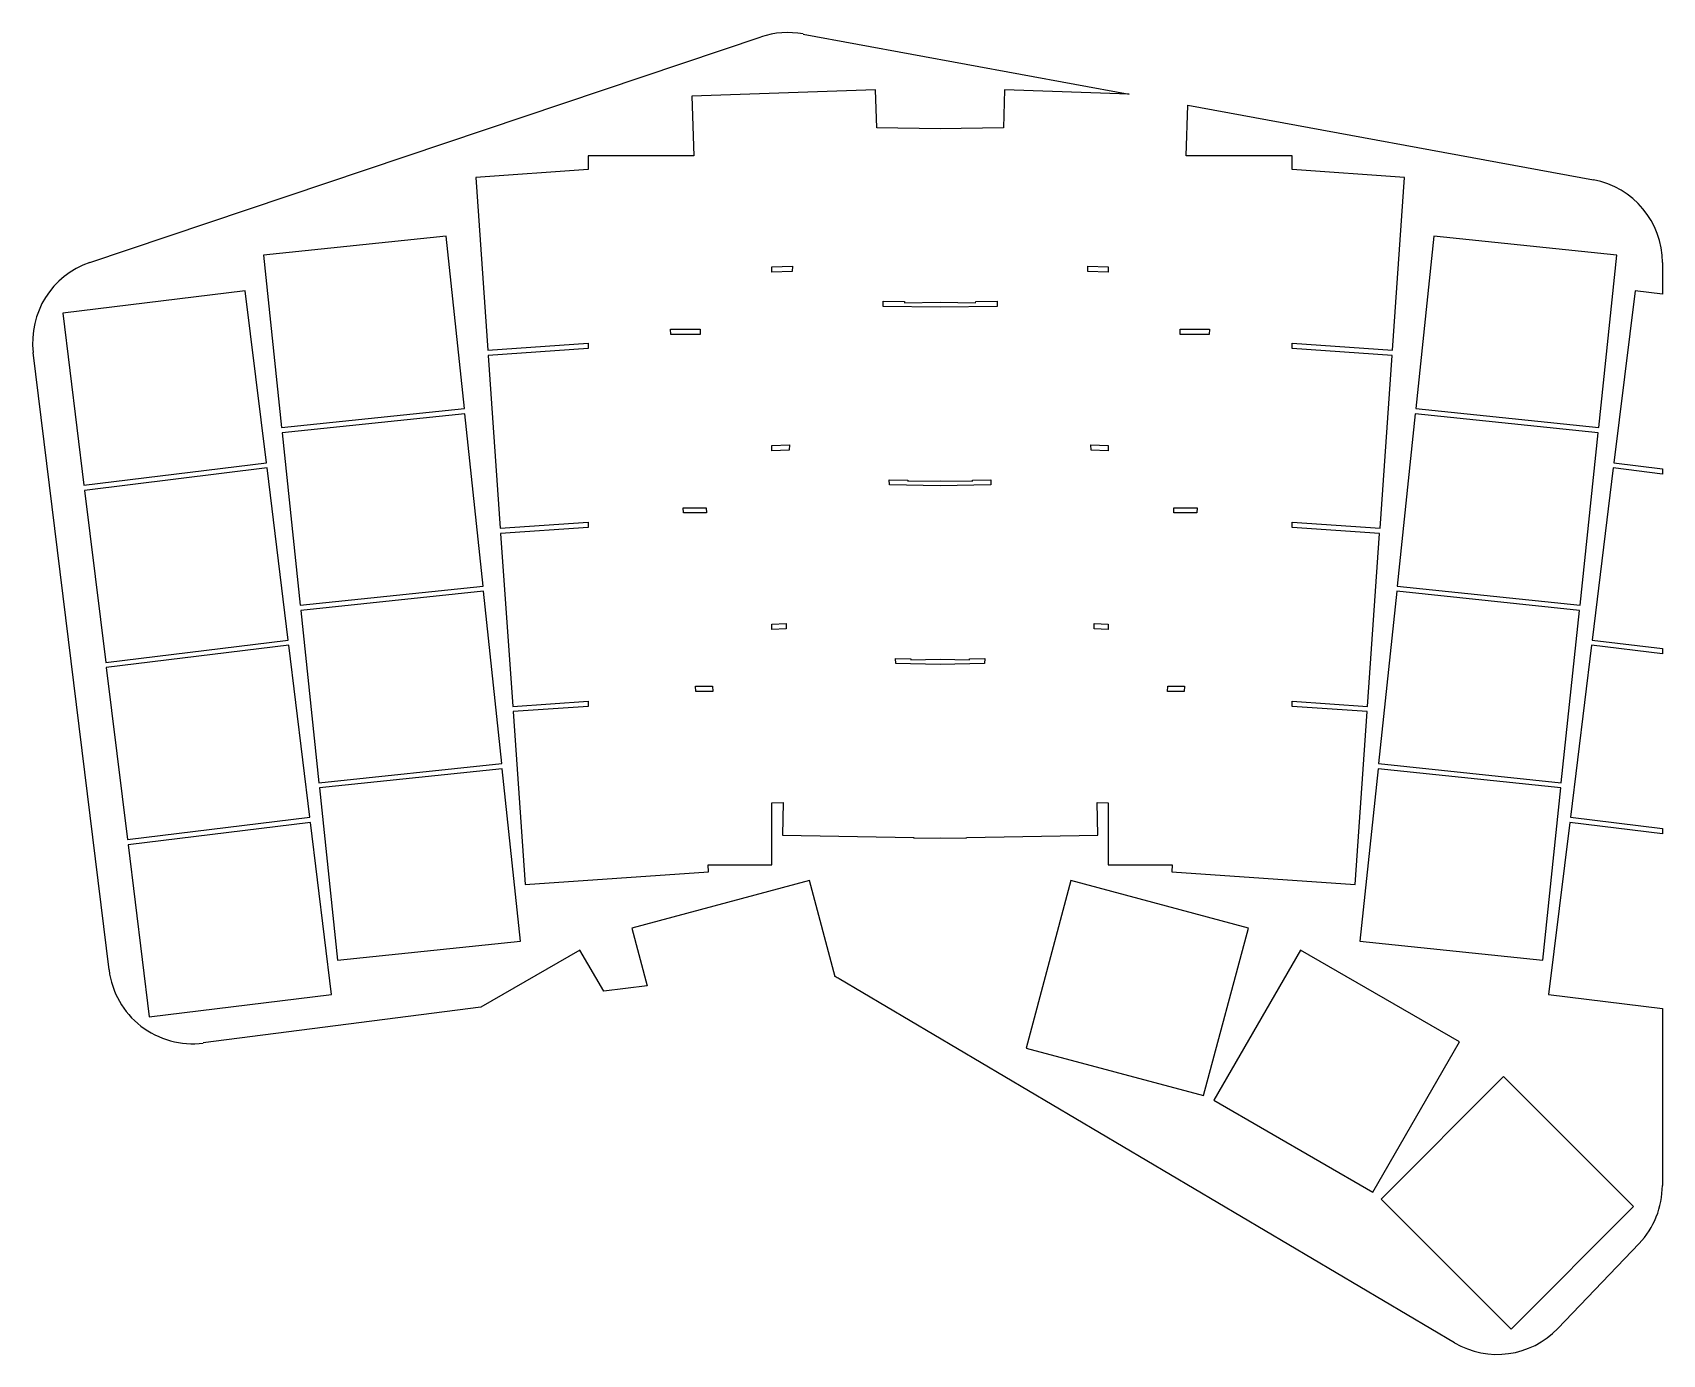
# Model space of a CAD drawing. Header units: millimetres. Extents: x 122 to 277, y -205 to -80.
import ezdxf

# ---------------------------------------------------------------- set-up
doc = ezdxf.new("R2010")
doc.units = ezdxf.units.MM

msp = doc.modelspace()

# ---------------------------------------------------------------- linework, layer by layer
for p, q in [((127.71, -101.48), (191.61, -79.99)), ((195.61, -79.71), (226.65, -85.44)), ((202.52, -85.02), (185.03, -85.63)), ((202.65, -88.63), (202.52, -85.02)), ((214.8, -85.02), (214.68, -88.63)), ((226.65, -85.44), (214.8, -85.02)), ((185.03, -85.63), (185.23, -91.31)), ((232.09, -91.31), (232.26, -86.47)), ((232.26, -86.47), (270.88, -93.6)), ((208.66, -88.73), (202.65, -88.63)), ((214.68, -88.63), (208.66, -88.73)), ((185.23, -91.31), (175.15, -91.31)), ((175.15, -91.31), (175.15, -92.61)), ((242.17, -91.31), (232.09, -91.31)), ((242.17, -92.61), (242.17, -91.31)), ((175.15, -92.61), (164.45, -93.36)), ((252.88, -93.36), (242.17, -92.61)), ((164.45, -93.36), (165.6, -109.82)), ((251.72, -109.82), (252.88, -93.36)), ((161.65, -98.95), (144.24, -100.78)), ((163.37, -115.36), (161.65, -98.95)), ((255.68, -98.95), (253.95, -115.36)), ((273.08, -100.78), (255.68, -98.95)), ((144.24, -100.78), (145.97, -117.19)), ((271.36, -117.19), (273.08, -100.78)), ((192.65, -101.88), (194.6, -101.81)), ((192.65, -102.38), (192.65, -101.88)), ((194.59, -102.31), (192.65, -102.38)), ((194.6, -101.81), (194.59, -102.31)), ((222.73, -102.31), (222.72, -101.81)), ((222.72, -101.81), (224.67, -101.88)), ((224.67, -102.38), (222.73, -102.31)), ((224.67, -101.88), (224.67, -102.38)), ((277.42, -101.47), (277.42, -104.48)), ((142.51, -104.16), (125.14, -106.29)), ((144.52, -120.54), (142.51, -104.16)), ((203.24, -105.64), (203.23, -105.14)), ((203.23, -105.14), (205.28, -105.17)), ((205.28, -105.17), (205.28, -105.29)), ((205.28, -105.29), (208.66, -105.23)), ((208.66, -105.23), (212.04, -105.29)), ((212.04, -105.29), (212.05, -105.17)), ((212.05, -105.17), (214.1, -105.14)), ((214.1, -105.14), (214.08, -105.64)), ((274.82, -104.16), (272.81, -120.54)), ((277.42, -104.48), (274.82, -104.16)), ((125.14, -106.29), (127.15, -122.67)), ((208.66, -105.73), (203.24, -105.64)), ((214.08, -105.64), (208.66, -105.73)), ((183.04, -108.31), (183, -107.81)), ((183, -107.81), (185.81, -107.81)), ((185.83, -108.31), (183.04, -108.31)), ((185.81, -107.81), (185.83, -108.31)), ((231.5, -108.31), (231.52, -107.81)), ((234.29, -108.31), (231.5, -108.31)), ((231.52, -107.81), (234.32, -107.81)), ((234.32, -107.81), (234.29, -108.31)), ((129.54, -168.82), (122.32, -110.04)), ((165.6, -109.82), (175.15, -109.15)), ((175.15, -109.65), (165.64, -110.32)), ((175.15, -109.15), (175.15, -109.65)), ((242.17, -109.65), (242.17, -109.15)), ((242.17, -109.15), (251.72, -109.82)), ((251.69, -110.32), (242.17, -109.65)), ((165.64, -110.32), (166.79, -126.77)), ((250.54, -126.77), (251.69, -110.32)), ((145.97, -117.19), (163.37, -115.36)), ((163.42, -115.86), (146.02, -117.69)), ((165.15, -132.27), (163.42, -115.86)), ((253.9, -115.86), (252.18, -132.27)), ((271.31, -117.69), (253.9, -115.86)), ((253.95, -115.36), (271.36, -117.19)), ((146.02, -117.69), (147.74, -134.1)), ((269.58, -134.1), (271.31, -117.69)), ((192.65, -118.89), (194.31, -118.83)), ((192.65, -119.39), (192.65, -118.89)), ((194.3, -119.33), (192.65, -119.39)), ((194.31, -118.83), (194.3, -119.33)), ((223.03, -119.33), (223.02, -118.83)), ((223.02, -118.83), (224.67, -118.89)), ((224.67, -119.39), (223.03, -119.33)), ((224.67, -118.89), (224.67, -119.39)), ((127.15, -122.67), (144.52, -120.54)), ((272.81, -120.54), (277.42, -121.1)), ((144.58, -121.03), (127.21, -123.17)), ((146.59, -137.41), (144.58, -121.03)), ((203.84, -122.65), (203.82, -122.15)), ((203.82, -122.15), (205.58, -122.18)), ((205.58, -122.18), (205.58, -122.29)), ((205.58, -122.29), (208.66, -122.24)), ((208.66, -122.24), (211.75, -122.29)), ((211.75, -122.18), (213.5, -122.15)), ((211.75, -122.29), (211.75, -122.18)), ((213.5, -122.15), (213.49, -122.65)), ((272.75, -121.03), (270.74, -137.41)), ((277.42, -121.61), (272.75, -121.03)), ((277.42, -121.1), (277.42, -121.61)), ((127.21, -123.17), (129.22, -139.54)), ((208.66, -122.74), (203.84, -122.65)), ((213.49, -122.65), (208.66, -122.74)), ((184.23, -125.31), (184.19, -124.81)), ((184.19, -124.81), (186.4, -124.81)), ((186.42, -125.31), (184.23, -125.31)), ((186.4, -124.81), (186.42, -125.31)), ((230.91, -125.31), (230.92, -124.81)), ((233.1, -125.31), (230.91, -125.31)), ((230.92, -124.81), (233.13, -124.81)), ((233.13, -124.81), (233.1, -125.31)), ((166.79, -126.77), (175.15, -126.19)), ((175.15, -126.69), (166.82, -127.27)), ((175.15, -126.19), (175.15, -126.69)), ((242.17, -126.69), (242.17, -126.19)), ((242.17, -126.19), (250.54, -126.77)), ((250.5, -127.27), (242.17, -126.69)), ((166.82, -127.27), (167.97, -143.73)), ((249.35, -143.73), (250.5, -127.27)), ((147.74, -134.1), (165.15, -132.27)), ((165.2, -132.76), (147.8, -134.59)), ((166.93, -149.17), (165.2, -132.76)), ((252.13, -132.76), (250.4, -149.17)), ((269.53, -134.59), (252.13, -132.76)), ((252.18, -132.27), (269.58, -134.1)), ((147.8, -134.59), (149.52, -151)), ((267.8, -151), (269.53, -134.59)), ((192.65, -135.9), (194.01, -135.85)), ((192.65, -136.4), (192.65, -135.9)), ((194, -136.35), (192.65, -136.4)), ((194.01, -135.85), (194, -136.35)), ((223.33, -136.35), (223.32, -135.85)), ((223.32, -135.85), (224.67, -135.9)), ((224.67, -136.4), (223.33, -136.35)), ((224.67, -135.9), (224.67, -136.4)), ((129.22, -139.54), (146.59, -137.41)), ((146.65, -137.91), (129.28, -140.04)), ((148.66, -154.28), (146.65, -137.91)), ((270.68, -137.91), (268.67, -154.28)), ((277.42, -138.73), (270.68, -137.91)), ((270.74, -137.41), (277.42, -138.23)), ((204.43, -139.66), (204.41, -139.16)), ((204.41, -139.16), (205.87, -139.19)), ((205.87, -139.19), (205.87, -139.29)), ((205.87, -139.29), (208.66, -139.24)), ((208.66, -139.24), (211.45, -139.29)), ((211.45, -139.19), (212.91, -139.16)), ((211.45, -139.29), (211.45, -139.19)), ((212.91, -139.16), (212.89, -139.66)), ((277.42, -138.23), (277.42, -138.73)), ((129.28, -140.04), (131.29, -156.42)), ((208.66, -139.74), (204.43, -139.66)), ((212.89, -139.66), (208.66, -139.74)), ((185.42, -142.31), (185.38, -141.81)), ((185.38, -141.81), (187, -141.81)), ((187.01, -142.31), (185.42, -142.31)), ((187, -141.81), (187.01, -142.31)), ((230.31, -142.31), (230.33, -141.81)), ((231.91, -142.31), (230.31, -142.31)), ((230.33, -141.81), (231.94, -141.81)), ((231.94, -141.81), (231.91, -142.31)), ((167.97, -143.73), (175.15, -143.23)), ((175.15, -143.73), (168.01, -144.23)), ((168.01, -144.23), (169.16, -160.69)), ((175.15, -143.23), (175.15, -143.73)), ((242.17, -143.73), (242.17, -143.23)), ((242.17, -143.23), (249.35, -143.73)), ((249.32, -144.23), (242.17, -143.73)), ((248.17, -160.69), (249.32, -144.23)), ((149.52, -151), (166.93, -149.17)), ((166.98, -149.67), (149.57, -151.5)), ((168.7, -166.08), (166.98, -149.67)), ((250.35, -149.67), (248.62, -166.08)), ((267.75, -151.5), (250.35, -149.67)), ((250.4, -149.17), (267.8, -151)), ((149.57, -151.5), (151.3, -167.91)), ((266.03, -167.91), (267.75, -151.5)), ((192.65, -152.91), (193.71, -152.87)), ((192.65, -158.81), (192.65, -152.91)), ((193.71, -152.87), (193.66, -155.98)), ((223.67, -155.98), (223.61, -152.87)), ((223.61, -152.87), (224.67, -152.91)), ((224.67, -152.91), (224.67, -158.81)), ((131.29, -156.42), (148.66, -154.28)), ((148.72, -154.78), (131.35, -156.91)), ((150.73, -171.16), (148.72, -154.78)), ((268.6, -154.78), (266.59, -171.16)), ((277.42, -155.86), (268.6, -154.78)), ((268.67, -154.28), (277.42, -155.36)), ((193.66, -155.98), (206.17, -156.2)), ((206.17, -156.2), (206.17, -156.28)), ((206.17, -156.28), (208.66, -156.24)), ((208.66, -156.24), (211.15, -156.28)), ((211.15, -156.28), (211.16, -156.2)), ((211.16, -156.2), (223.67, -155.98)), ((277.42, -155.36), (277.42, -155.86)), ((131.35, -156.91), (133.36, -173.29)), ((169.16, -160.69), (186.62, -159.47)), ((186.62, -159.47), (186.57, -158.81)), ((186.57, -158.81), (192.65, -158.81)), ((224.67, -158.81), (230.76, -158.81)), ((230.76, -158.81), (230.71, -159.47)), ((230.71, -159.47), (248.17, -160.69)), ((196.22, -160.32), (179.31, -164.85)), ((198.67, -169.47), (196.22, -160.32)), ((221.11, -160.32), (216.84, -176.26)), ((238.01, -164.85), (221.11, -160.32)), ((179.31, -164.85), (180.78, -170.33)), ((233.74, -180.79), (238.01, -164.85)), ((151.3, -167.91), (168.7, -166.08)), ((174.37, -166.93), (164.94, -172.37)), ((176.64, -170.86), (174.37, -166.93)), ((242.96, -166.93), (234.71, -181.22)), ((258.11, -175.68), (242.96, -166.93)), ((248.62, -166.08), (266.03, -167.91)), ((180.78, -170.33), (176.64, -170.86)), ((257.62, -204.32), (199.04, -169.68)), ((133.36, -173.29), (150.73, -171.16)), ((266.59, -171.16), (277.42, -172.49)), ((164.94, -172.37), (138.5, -175.78)), ((277.42, -172.49), (277.42, -189.35)), ((216.84, -176.26), (233.74, -180.79)), ((249.86, -189.97), (258.11, -175.68)), ((262.31, -178.98), (250.64, -190.65)), ((274.68, -191.36), (262.31, -178.98)), ((234.71, -181.22), (249.86, -189.97)), ((250.64, -190.65), (263.02, -203.03)), ((263.02, -203.03), (274.68, -191.36)), ((275.21, -194.88), (267.48, -202.96))]:
    msp.add_line(p, q)
for centre, start, end in [((194.16, -87.57), 79.5429, 108.5896), ((269.42, -101.47), 0, 79.5429), ((130.26, -109.06), 108.5896, 187), ((137.48, -167.85), 187, 277.3512), ((194.97, -176.56), 59.4008, 62.4861), ((269.42, -189.35), 316.28, 0), ((261.69, -197.43), 239.4008, 316.28)]:
    msp.add_arc(centre, 8, start, end)

doc.saveas('drawing.dxf')
